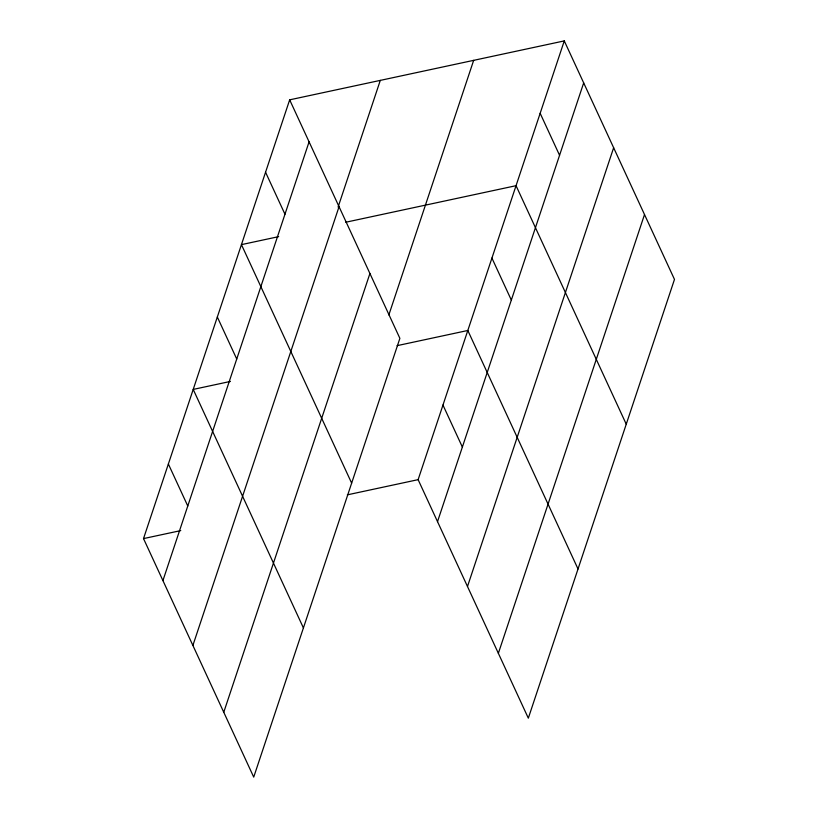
<?xml version="1.0" encoding="UTF-8"?>
<svg xmlns="http://www.w3.org/2000/svg" width="818" height="818" viewBox="0 0 818 818"><rect width="100%" height="100%" fill="white"/><g stroke="black" fill="none" stroke-linecap="round" stroke-linejoin="round"><path stroke-width="1.23" d="M289.674 99.837L399.879 338.345L253.723 777.1L143.518 538.592L289.674 99.837L564.277 40.9L674.482 279.408L528.326 718.163L418.121 479.655L564.277 40.9M162.925 580.596L309.081 141.841M338.09 207.077L380.298 80.389M192.884 645.443L339.051 206.688M223.764 712.253L369.92 273.498M388.847 314.94L473.663 60.348M437.518 521.649L583.684 82.894M467.487 586.496L613.643 147.741M498.356 653.306L644.512 214.561M278.682 236.637L241.443 244.633L351.648 483.131M345.758 222.24L516.046 185.686L626.251 424.194M230.451 381.423L193.212 389.419L303.417 627.927M397.057 345.666L467.814 330.482L578.019 568.98M143.518 538.592L180.758 530.606M347.364 494.839L418.121 479.655M540.156 113.293L559.563 155.287M491.925 258.079L511.332 300.083M442.967 405.063L462.364 447.057M265.564 172.24L284.971 214.234M217.332 317.026L236.739 359.02M168.365 464.01L187.772 506.005"/></g></svg>
